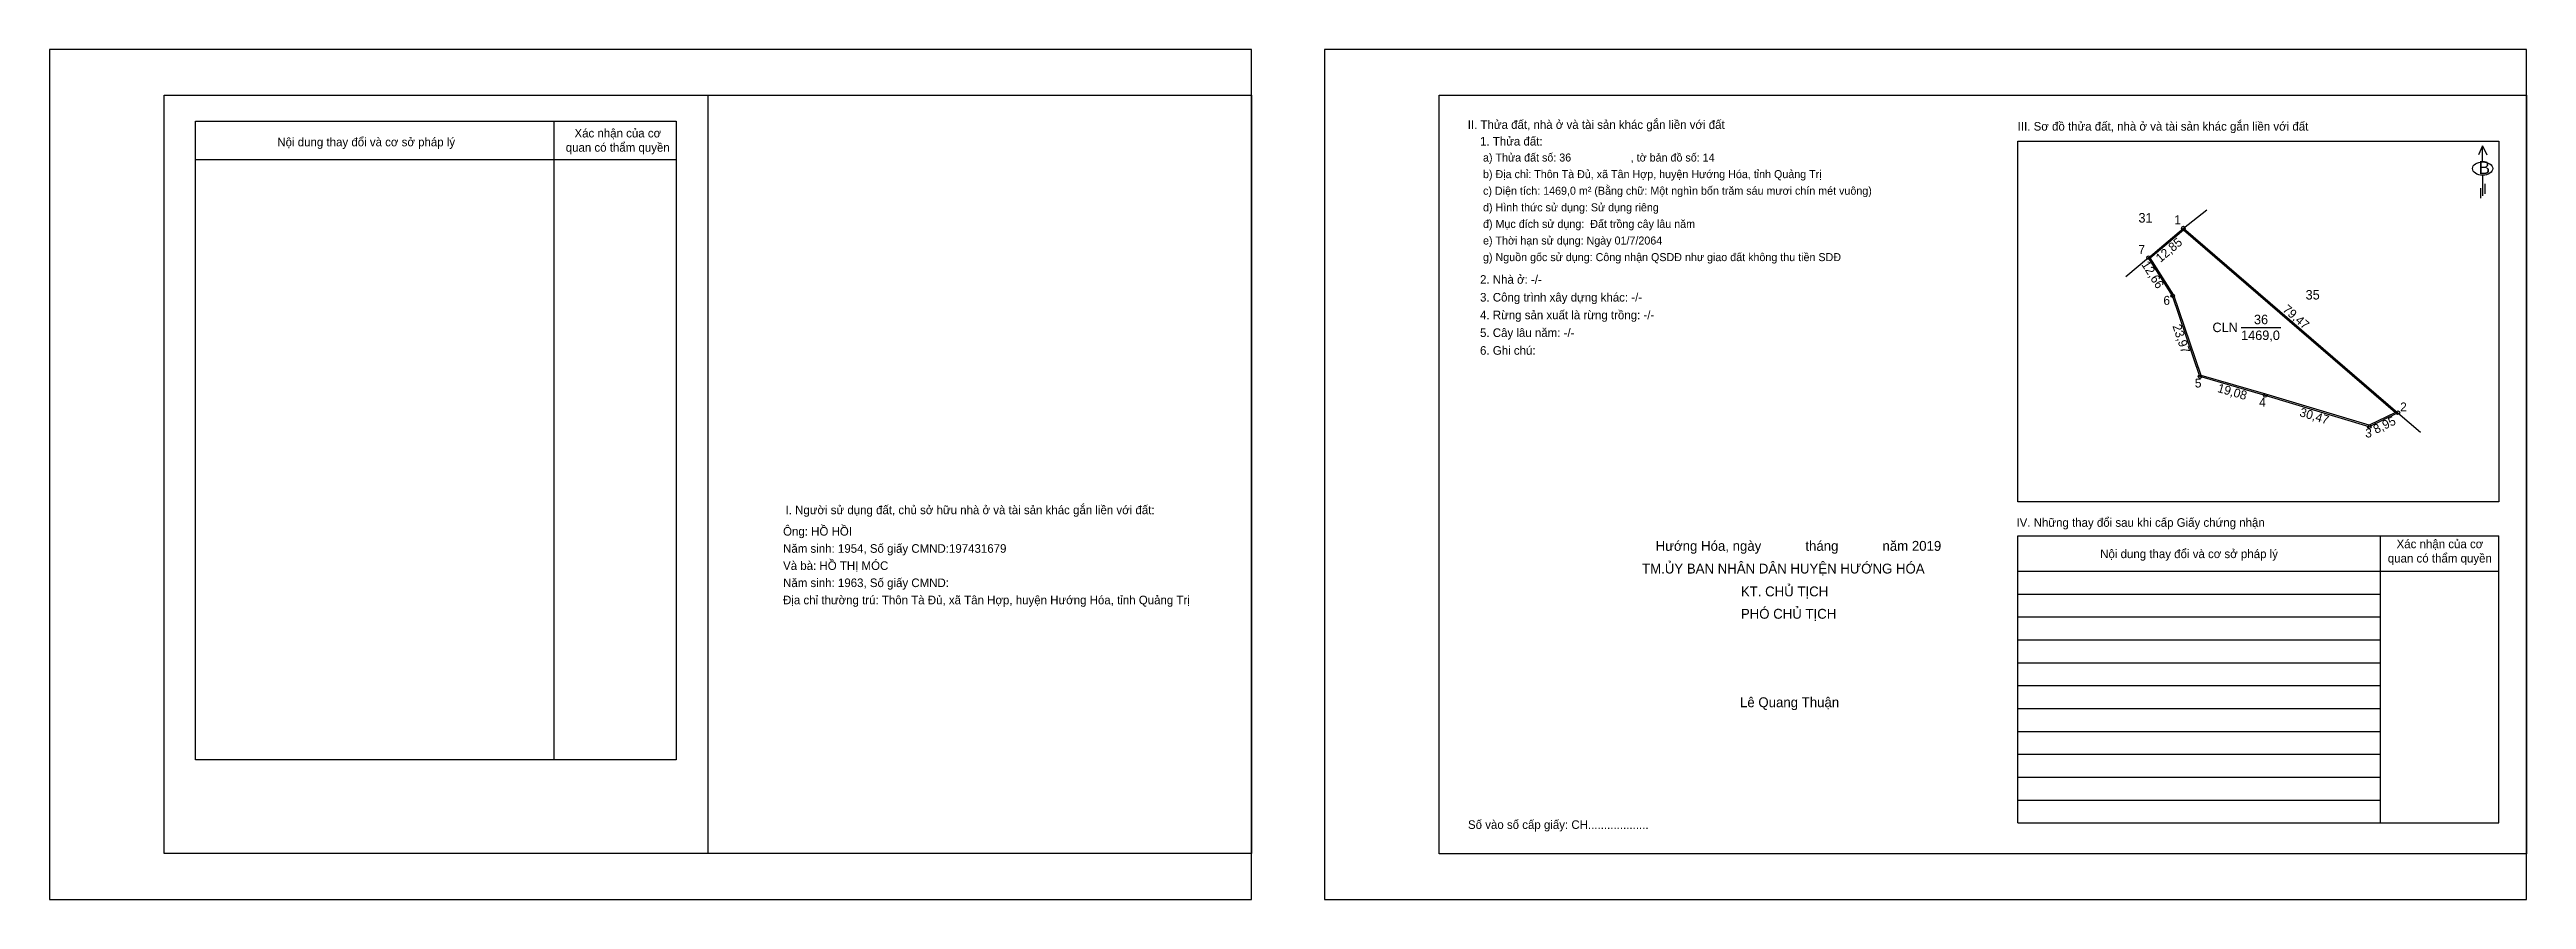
# Model space of a CAD drawing. Extents: x 552525 to 553220, y 1840479 to 1840717.
import ezdxf

# ---------------------------------------------------------------- set-up
doc = ezdxf.new("R2010")
doc.units = 0
for name, color, linetype in [('CanhThua', 7, 'Continuous'), ('ChieuDaiCanhThua', 7, 'Continuous'), ('Khung', 7, 'Continuous'), ('KhungInTrang1', 7, 'Continuous'), ('KhungInTrang2', 7, 'Continuous'), ('Level 2', 7, 'Continuous'), ('MocDinhThua', 7, 'Continuous'), ('NhanDiaChinhThua', 7, 'Continuous'), ('NhanTuCan', 7, 'Continuous'), ('ON', 7, 'Continuous'), ('RauThua', 7, 'Continuous'), ('SoHieuDinhThua', 7, 'Continuous'), ('Template', 7, 'Continuous'), ('ThongTin', 7, 'Continuous')]:
    doc.layers.add(name, color=color, linetype=linetype)

msp = doc.modelspace()

# ---------------------------------------------------------------- linework, layer by layer
at = {"layer": 'CanhThua'}
for p, q in [((553114.21, 1840658.68), (553124, 1840667)), ((553124, 1840667), (553184.23, 1840615.16)), ((553121, 1840648), (553114.21, 1840658.68)), ((553128.67, 1840625.29), (553121, 1840648)), ((553147, 1840620), (553128.67, 1840625.29)), ((553176.18, 1840611.24), (553147, 1840620)), ((553184.23, 1840615.16), (553176.18, 1840611.24))]:
    msp.add_line(p, q, dxfattribs=at)
at = {"layer": 'Khung'}
for p, q in [((552915.13, 1840704.24), (553220.29, 1840704.24)), ((552915.13, 1840491.43), (552915.13, 1840704.24)), ((553077.58, 1840590.14), (553077.58, 1840691.41)), ((553077.58, 1840691.41), (553212.49, 1840691.41)), ((553212.49, 1840691.41), (553212.49, 1840590.14)), ((553212.49, 1840590.14), (553077.58, 1840590.14))]:
    msp.add_line(p, q, dxfattribs=at)
msp.add_lwpolyline([(552862.46, 1840491.44), (552557.31, 1840491.44), (552557.31, 1840704.25), (552862.46, 1840704.25)], close=True, dxfattribs=at)
for points in [[(552709.89, 1840704.25), (552709.89, 1840491.44)], [(553220.29, 1840704.24), (553220.29, 1840491.43), (552915.13, 1840491.43)]]:
    msp.add_lwpolyline(points, dxfattribs=at)
at = {"layer": 'KhungInTrang1'}
msp.add_lwpolyline([(552525.19, 1840717.09), (552525.19, 1840478.58), (552862.46, 1840478.58), (552862.46, 1840717.09)], close=True, dxfattribs=at)
at = {"layer": 'KhungInTrang2'}
msp.add_lwpolyline([(552883.01, 1840717.09), (552883.01, 1840478.58), (553220.29, 1840478.58), (553220.29, 1840717.09)], close=True, dxfattribs=at)
at = {"layer": 'Level 2'}
msp.add_lwpolyline([(553183.51, 1840615.25), (553176.15, 1840611.67), (553147.11, 1840620.38), (553128.98, 1840625.62), (553121.36, 1840648.17), (553114.73, 1840658.6), (553124, 1840666.47)], close=True, dxfattribs=at)
at = {"layer": 'MocDinhThua'}
for centre in [(553124, 1840667), (553114.21, 1840658.68), (553121, 1840648), (553128.67, 1840625.29), (553147, 1840620), (553184.23, 1840615.16), (553176.18, 1840611.24)]:
    msp.add_circle(centre, 0.5, dxfattribs=at)
at = {"layer": 'NhanDiaChinhThua'}
msp.add_line((553140.2, 1840639.12), (553151.4, 1840639.12), dxfattribs=at)
at = {"layer": 'ON'}
for p, q in [((552566.14, 1840697.01), (552701.05, 1840697.01)), ((552566.14, 1840517.76), (552566.14, 1840697.01)), ((552701.05, 1840697.01), (552701.05, 1840517.76)), ((552566.14, 1840686.26), (552701.05, 1840686.26)), ((553077.58, 1840580.63), (553212.49, 1840580.63)), ((553179.2, 1840580.63), (553179.2, 1840500.07)), ((553077.58, 1840570.71), (553212.49, 1840570.71)), ((553077.58, 1840564.29), (553179.2, 1840564.29)), ((553077.58, 1840557.86), (553179.2, 1840557.86)), ((553077.58, 1840551.44), (553179.2, 1840551.44)), ((553077.58, 1840545.02), (553179.2, 1840545.02)), ((553077.58, 1840538.59), (553179.2, 1840538.59)), ((553077.58, 1840532.17), (553179.2, 1840532.17)), ((553077.58, 1840525.74), (553179.2, 1840525.74)), ((553077.58, 1840519.32), (553179.2, 1840519.32)), ((553077.58, 1840512.89), (553179.2, 1840512.89)), ((553077.58, 1840506.47), (553179.2, 1840506.47))]:
    msp.add_line(p, q, dxfattribs=at)
for points in [[(552666.74, 1840697.01), (552666.74, 1840517.76)], [(553077.58, 1840500.07), (553077.58, 1840580.63)], [(553212.49, 1840500.07), (553212.49, 1840580.63)], [(552701.05, 1840517.76), (552566.14, 1840517.76)]]:
    msp.add_lwpolyline(points, dxfattribs=at)
at = {"layer": 'RauThua'}
for p, q in [((553124, 1840667), (553130.57, 1840672.11)), ((553114.21, 1840658.68), (553107.87, 1840653.29)), ((553184.23, 1840615.16), (553190.54, 1840609.73))]:
    msp.add_line(p, q, dxfattribs=at)
at = {"layer": 'Template'}
for p, q in [((553207.97, 1840690.11), (553206.8, 1840687.56)), ((553207.97, 1840685.57), (553207.97, 1840690.11)), ((553207.97, 1840690.11), (553209.14, 1840687.56)), ((553207.38, 1840678.22), (553207.38, 1840675.42)), ((553207.99, 1840681.81), (553207.99, 1840676.08)), ((553208.64, 1840679.41), (553208.64, 1840676.62)), ((553077.58, 1840500.07), (553212.49, 1840500.07))]:
    msp.add_line(p, q, dxfattribs=at)
msp.add_ellipse((553207.99, 1840683.68), major_axis=(2.85, 0), ratio=0.655849, dxfattribs=at)

# ---------------------------------------------------------------- texts
at = {"layer": 'ChieuDaiCanhThua'}
for s, rotation, p in [('12,85', 40.35944, (553117.58, 1840657.2)), ('12,66', 302.44689, (553112.14, 1840656.77)), ('79,47', 319.2814, (553151.68, 1840643.82)), ('23,97', 288.66171, (553120.91, 1840639.51)), ('19,08', 343.90197, (553133.39, 1840621.03)), ('30,47', 343.28995, (553156.41, 1840614.26)), ('8,95', 25.96407, (553178.05, 1840609.2))]:
    msp.add_text(s, height=2.497, rotation=rotation, dxfattribs=at).set_placement(p)
at = {"layer": 'NhanDiaChinhThua'}
for s, p in [('36', (553143.82, 1840640.01)), ('CLN', (553132.17, 1840637.79)), ('1469,0', (553140.2, 1840635.57))]:
    msp.add_text(s, height=2.664, dxfattribs=at).set_placement(p)
at = {"layer": 'NhanTuCan'}
for s, p in [('31', (553111.4, 1840668.54)), ('35', (553158.31, 1840646.94))]:
    msp.add_text(s, height=2.664, dxfattribs=at).set_placement(p)
at = {"layer": 'ON'}
for s, height, p in [('Nội dung thay đổi và cơ sở pháp lý', 2.4091, (552589.11, 1840689.93)), ('quan có thẩm quyền', 2.4091, (552670.04, 1840688.41)), ('Xác nhận của cơ ', 2.4091, (552672.5, 1840692.42)), ('I. Người sử dụng đất, chủ sở hữu nhà ở và tài sản khác gắn liền với đất:', 2.4091, (552731.73, 1840586.69)), ('IV. Những thay đổi sau khi cấp Giấy chứng nhận', 2.4091, (553077.17, 1840583.16)), ('Xác nhận của cơ ', 2.4091, (553183.84, 1840577.15)), ('Nội dung thay đổi và cơ sở pháp lý', 2.4091, (553100.66, 1840574.37)), ('quan có thẩm quyền', 2.4091, (553181.38, 1840573.13)), ('Lê Quang Thuận', 2.7734, (552999.58, 1840532.54))]:
    msp.add_text(s, height=height, dxfattribs=at).set_placement(p)
at = {"layer": 'SoHieuDinhThua'}
for s, p in [('1', (553121.46, 1840668.08)), ('7', (553111.38, 1840659.72)), ('6', (553118.4, 1840645.46)), ('5', (553127.23, 1840622.25)), ('4', (553145.27, 1840616.87)), ('2', (553184.84, 1840615.54)), ('3', (553175.05, 1840608.23))]:
    msp.add_text(s, height=2.5, dxfattribs=at).set_placement(p)
at = {"layer": 'Template'}
for s, height, p in [('II. Thửa đất, nhà ở và tài sản khác gắn liền với đất', 2.4091, (552923.18, 1840694.82)), ('III. Sơ đồ thửa đất, nhà ở và tài sản khác gắn liền với đất', 2.4091, (553077.51, 1840694.34)), ('B', 3.62, (553206.83, 1840682.15)), ('Hướng Hóa, ngày            tháng            năm 2019', 2.7734, (552975.9, 1840576.42)), ('TM.ỦY BAN NHÂN DÂN HUYỆN HƯỚNG HÓA', 2.7734, (552972.1, 1840570.05)), ('KT. CHỦ TỊCH', 2.7734, (552999.83, 1840563.64)), ('PHÓ CHỦ TỊCH', 2.7734, (552999.83, 1840557.36)), ('Số vào sổ cấp giấy: CH...................', 2.4091, (552923.25, 1840498.38))]:
    msp.add_text(s, height=height, dxfattribs=at).set_placement(p)
at = {"layer": 'ThongTin'}
for s, height, p in [('1. Thửa đất: ', 2.4091, (552926.63, 1840690.15)), (' a) Thửa đất số: 36                    , tờ bản đồ số: 14', 2.2485, (552926.63, 1840685.66)), (' b) Địa chỉ: Thôn Tà Đủ, xã Tân Hợp, huyện Hướng Hóa, tỉnh Quảng Trị', 2.2485, (552926.63, 1840681)), (' c) Diện tích: 1469,0 m² (Bằng chữ: Một nghìn bốn trăm sáu mươi chín mét vuông)', 2.2485, (552926.63, 1840676.34)), (' d) Hình thức sử dụng: Sử dụng riêng', 2.2485, (552926.63, 1840671.68)), (' đ) Mục đích sử dụng:  Đất trồng cây lâu năm', 2.2485, (552926.63, 1840667.03)), (' e) Thời hạn sử dụng: Ngày 01/7/2064', 2.2485, (552926.63, 1840662.37)), (' g) Nguồn gốc sử dụng: Công nhận QSDĐ như giao đất không thu tiền SDĐ', 2.2485, (552926.63, 1840657.71)), ('3. Công trình xây dựng khác: -/-', 2.4091, (552926.63, 1840646.37)), ('2. Nhà ở: -/-', 2.4091, (552926.63, 1840651.36)), ('4. Rừng sản xuất là rừng trồng: -/-', 2.4091, (552926.63, 1840641.4)), ('5. Cây lâu năm: -/-', 2.4091, (552926.63, 1840636.42)), ('6. Ghi chú:', 2.4091, (552926.63, 1840631.44)), ('Ông: HỒ HỒI', 2.4091, (552731.04, 1840580.69)), ('Và bà: HỒ THỊ MÓC', 2.4091, (552731.04, 1840571.06)), ('Năm sinh: 1954, Số giấy CMND:197431679', 2.4091, (552731.04, 1840575.87)), ('Năm sinh: 1963, Số giấy CMND:', 2.4091, (552731.04, 1840566.24)), ('Địa chỉ thường trú: Thôn Tà Đủ, xã Tân Hợp, huyện Hướng Hóa, tỉnh Quảng Trị', 2.4091, (552731.04, 1840561.42))]:
    msp.add_text(s, height=height, dxfattribs=at).set_placement(p)

doc.saveas('drawing.dxf')
